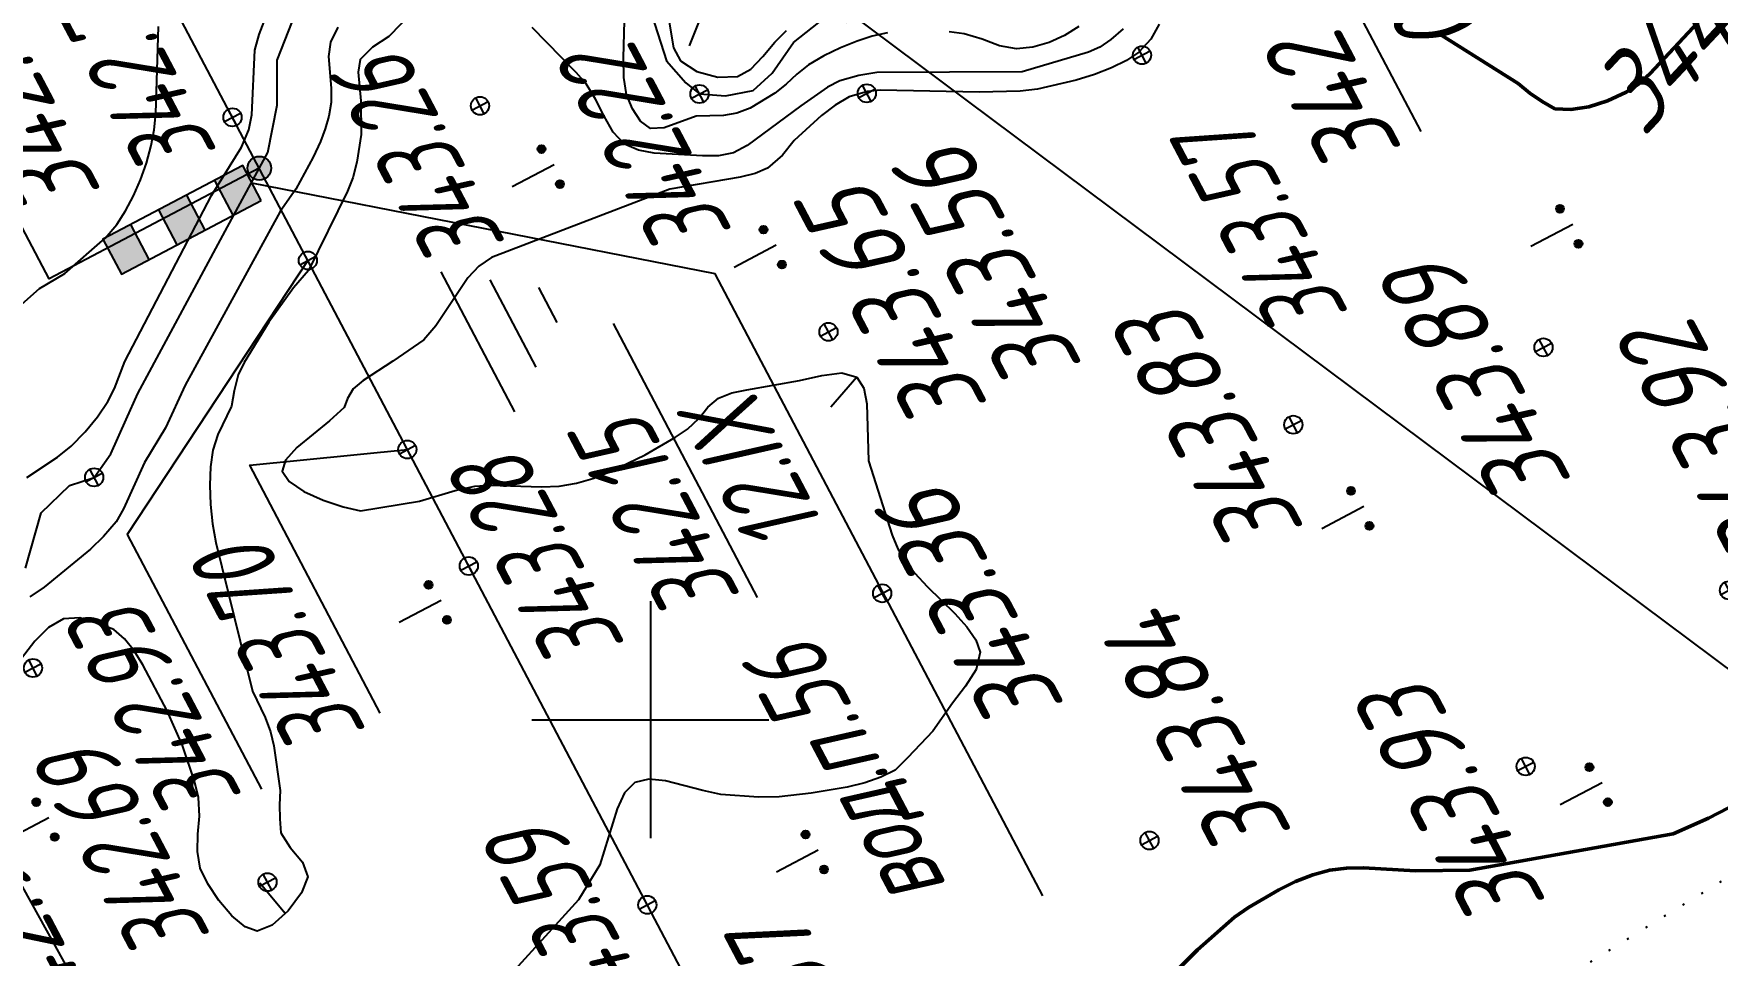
# Model space of a CAD drawing. Extents: x 1517348 to 1518464, y 2188576 to 2190606.
# Drawn here: x 1517768.8 to 1517854, y 2189788.1 to 2189834.7 of the extents above; entities that cross this region are included whole.
import ezdxf
from ezdxf.enums import TextEntityAlignment as Align

# ---------------------------------------------------------------- set-up
doc = ezdxf.new("R2010")
doc.units = 0
doc.linetypes.add('ИИDot', pattern=[1, 0, -1])
for name, color, linetype, lineweight in [('ИИ_БОЛОТО_025', 3, 'Continuous', 25), ('ИИ_ГЕОСЕТКА_025', 3, 'Continuous', 25), ('ИИ_ГИДРОГРАФИЯ_025', 3, 'Continuous', 25), ('ИИ_КОНТУР_025', 7, 'ИИDot', 25), ('ИИ_ОТМЕТКА_025', 7, 'Continuous', 25), ('ИИ_ПИКЕТАЖ_025', 7, 'Continuous', 25), ('ИИ_РАЗМЕР_025', 7, 'Continuous', 25), ('ИИ_РЕЛЬЕФ_025', 34, 'Continuous', 25), ('ИИ_РЕЛЬЕФ_050', 34, 'Continuous', 50), ('ИИ_ТРАССА_ТРУБ_025', 7, 'Continuous', 25), ('ИИ_УГОДЬЯ_025', 7, 'Continuous', 25)]:
    doc.layers.add(name, color=color, linetype=linetype, lineweight=lineweight)
doc.styles.add('VNIPISIMPLEXCUR', font='simplex.shx', dxfattribs={"width": 0.8, "oblique": 15})
doc.dimstyles.new('ИИ-2000-м-dm$0', dxfattribs={"dimscale": 2, "dimtxt": 2.5, "dimasz": 2.5, "dimexe": 1.25, "dimexo": 0, "dimgap": 1, "dimtad": 1, "dimtoh": 1, "dimzin": 1, "dimdsep": 46, "dimtxsty": 'VNIPISIMPLEXCUR', "dimblk": 'OBLIQUE', "dimcen": 2.5, "dimaunit": 1, "dimadec": 4, "dimazin": 0, "dimtfac": 1, "dimtmove": 1, "dimatfit": 2, "dimfxl": 1, "dimarcsym": 0})
doc.dimstyles.new('ИИ-2000-м-dm$2', dxfattribs={"dimscale": 2, "dimtxt": 2.5, "dimasz": 2.5, "dimexe": 1.25, "dimexo": 0, "dimgap": 1, "dimtad": 2, "dimtoh": 1, "dimzin": 1, "dimdsep": 46, "dimtxsty": 'VNIPISIMPLEXCUR', "dimcen": 2.5, "dimaunit": 1, "dimazin": 0, "dimtfac": 1, "dimtmove": 1, "dimatfit": 2, "dimfxl": 1, "dimarcsym": 0})

# ---------------------------------------------------------------- blocks, each defined once
blk = doc.blocks.new('PICKET')
at = {"color": 0, "linetype": 'Continuous', "lineweight": 25}
for p, q in [((-0.23, 0), (0.23, 0)), ((0, 0.23), (0, -0.23))]:
    blk.add_line(p, q, dxfattribs=at)
blk.add_circle((0, 0), 0.23, dxfattribs=at)
at = {"color": 0, "linetype": 'Continuous', "style": 'VNIPISIMPLEXCUR', "oblique": 15, "width": 0.8}
blk.add_attdef('OTMETKA', (1.25, 0.3), '', height=2, dxfattribs=at)
at = {"color": 8, "linetype": 'Continuous', "style": 'VNIPISIMPLEXCUR', "oblique": 15, "width": 0.8, "flags": 1}
blk.add_attdef('NOMER', (1.25, -2.7), '', height=2, dxfattribs=at)
blk = doc.blocks.new('ИИ05407')
at = {"linetype": 'Continuous', "lineweight": 25}
h = blk.add_hatch(color=0, dxfattribs=at)
edge = h.paths.add_edge_path()
edge.add_arc((-0.5, 0.1), 0.1, 0, 360)
h = blk.add_hatch(color=0, dxfattribs=at)
edge = h.paths.add_edge_path()
edge.add_arc((0.5, 0.1), 0.1, 0, 360)
at = {"color": 0, "linetype": 'Continuous', "lineweight": 25}
blk.add_lwpolyline([(0, 0), (0, 1.2)], dxfattribs=at)
for centre in [(-0.5, 0.1), (0.5, 0.1)]:
    blk.add_circle(centre, 0.1, dxfattribs=at)
blk = doc.blocks.new('ИИ05468')
at = {"color": 0, "linetype": 'Continuous', "lineweight": 25}
for points in [[(-2, 1), (2, 1)], [(-1.25, 0), (1.25, 0)], [(-0.5, -1), (0.5, -1)]]:
    blk.add_lwpolyline(points, dxfattribs=at)
blk = doc.blocks.new('ИИ052131')
at = {"color": 7, "linetype": 'Continuous', "style": 'VNIPISIMPLEXCUR', "oblique": 15, "width": 0.8}
for tag, p in [('HEIGHT', (1.3, 0.7)), ('DATE', (1.3, -2.7))]:
    blk.add_attdef(tag, p, '', height=2, dxfattribs=at)
at = {"color": 0, "linetype": 'Continuous', "lineweight": 25}
blk.add_wipeout([(-0.532, -0.284), (-0.466, -0.382), (-0.382, -0.466), (-0.284, -0.532), (-0.175, -0.577), (-0.059, -0.6), (0.059, -0.6), (0.175, -0.577), (0.284, -0.532), (0.382, -0.466), (0.466, -0.382), (0.532, -0.284), (0.577, -0.175), (0.6, -0.059), (0.6, 0.059), (0.577, 0.175), (0.532, 0.284), (0.466, 0.382), (0.382, 0.466), (0.284, 0.532), (0.175, 0.577), (0.059, 0.6), (-0.059, 0.6), (-0.175, 0.577), (-0.284, 0.532), (-0.382, 0.466), (-0.466, 0.382), (-0.532, 0.284), (-0.577, 0.175), (-0.6, 0.059), (-0.6, -0.059), (-0.577, -0.175)], dxfattribs=at)
blk.add_circle((0, 0), 0.6, dxfattribs=at)
blk = doc.blocks.new('ИИ15001')
at = {"color": 0, "linetype": 'Continuous', "lineweight": 25}
blk.add_lwpolyline([(0, 1), (0, -1)], dxfattribs=at)
at = {"color": 0, "linetype": 'Continuous', "lineweight": 25, "style": 'VNIPISIMPLEXCUR', "oblique": 15, "width": 0.8}
blk.add_attdef('STATIONING', text='', height=2, dxfattribs=at).set_placement((0, 2), align=Align.CENTER)
at = {"color": 7, "linetype": 'Continuous', "lineweight": 25, "style": 'VNIPISIMPLEXCUR', "oblique": 15, "width": 0.8}
blk.add_attdef('HEIGHT', text='', height=2, dxfattribs=at).set_placement((0, -2), align=Align.TOP_CENTER)
blk = doc.blocks.new('ИИ15002')
at = {"linetype": 'Continuous', "lineweight": 25}
h = blk.add_hatch(color=0, dxfattribs=at)
edge = h.paths.add_edge_path()
edge.add_arc((0, 0), 0.3, 0, 360)
at = {"color": 0, "linetype": 'Continuous', "lineweight": 25}
blk.add_circle((0, 0), 0.3, dxfattribs=at)
at = {"color": 0, "linetype": 'Continuous', "style": 'VNIPISIMPLEXCUR', "oblique": 15, "width": 0.8}
blk.add_attdef('STATIONING', (1, 1.3), '', height=2, rotation=90, dxfattribs=at)
at = {"color": 7, "linetype": 'Continuous', "style": 'VNIPISIMPLEXCUR', "oblique": 15, "width": 0.8}
blk.add_attdef('HEIGHT', text='', height=2, dxfattribs=at).set_placement((0, -1.3), align=Align.TOP_CENTER)
blk = doc.blocks.new('ИИ053296')
at = {"color": 0, "linetype": 'Continuous', "lineweight": 25}
blk.add_lwpolyline([(0, 0), (1, 0)], dxfattribs=at)
blk = doc.blocks.new('*D23')
at = {"layer": 'Defpoints', "color": 0, "transparency": 16777216}
for p in [(1517433.622, 2190485.815), (1517814.441, 2189993.765), (1517710.224, 2189950.843), (1517583.525, 2189878.795), (1518412.378, 2188627.85)]:
    blk.add_point(p, dxfattribs=at)
at = {"layer": 'ИИ_РАЗМЕР_025', "color": 0, "lineweight": -2, "transparency": 16777216}
for p, q in [((1517701.869, 2189947.558), (1517694.82, 2189960.94)), ((1517709.197, 2189948.668), (1517701.869, 2189947.558))]:
    blk.add_line(p, q, dxfattribs=at)
blk.add_arc((1517718.097, 2189945.797), 9.352, 142.47714, 181.7709, dxfattribs=at)
at = {"layer": 'ИИ_РАЗМЕР_025', "color": 0, "transparency": 16777216}
for points in [[(1517710.251, 2189952.003), (1517711.11, 2189950.983), (1517713.739, 2189954.071)], [(1517709.397, 2189945.671), (1517708.103, 2189945.345), (1517709.726, 2189941.629)]]:
    blk.add_solid(points, dxfattribs=at)
at = {"layer": 'ИИ_РАЗМЕР_025', "color": 0, "transparency": 16777216, "insert": (1517695.12, 2189953.116), "char_height": 4, "attachment_point": 5, "rotation": 117.7798, "style": 'VNIPISIMPLEXCUR'}
blk.add_mtext("88°41'", dxfattribs=at)
blk = doc.blocks.new('ИИ052821')
at = {"linetype": 'Continuous', "lineweight": 25}
for points in [[(0.5, 3.2), (0.5, 4), (-0.5, 4), (-0.5, 3.2)], [(0.5, 1.6), (0.5, 2.4), (-0.5, 2.4), (-0.5, 1.6)], [(0.5, 0), (0.5, 0.8), (-0.5, 0.8), (-0.5, 0)]]:
    blk.add_hatch(color=0, dxfattribs=at).paths.add_polyline_path(points)
at = {"color": 0, "linetype": 'Continuous', "lineweight": 25}
blk.add_lwpolyline([(-0.5, 0), (0.5, 0), (0.5, 4), (-0.5, 4)], close=True, dxfattribs=at)
for points in [[(-0.5, 3.2), (0.5, 3.2)], [(-0.5, 2.4), (0.5, 2.4)], [(-0.5, 1.6), (0.5, 1.6)], [(-0.5, 0.8), (0.5, 0.8)]]:
    blk.add_lwpolyline(points, dxfattribs=at)
at = {"color": 0, "linetype": 'Continuous', "style": 'VNIPISIMPLEXCUR', "oblique": 15, "width": 0.8}
for tag, p in [('HEIGHT', (1.2, 2.7)), ('DATA', (1.2, -0.7))]:
    blk.add_attdef(tag, p, '', height=2, dxfattribs=at)
at = {"color": 0, "linetype": 'Continuous', "style": 'VNIPISIMPLEXCUR', "oblique": 15, "width": 0.8, "flags": 8}
blk.add_attdef('CAPTION', text='', height=2, dxfattribs=at).set_placement((-1.75, 0), align=Align.RIGHT)
blk = doc.blocks.new('_Oblique')
at = {"color": 0, "linetype": 'ByBlock', "lineweight": -2}
blk.add_line((-0.5, -0.5), (0.5, 0.5), dxfattribs=at)
blk = doc.blocks.new('*D27')
at = {"layer": 'Defpoints', "color": 0, "transparency": 16777216}
for p in [(1517483.755, 2190304.733), (1518396.803, 2188657.416), (1518396.803, 2188657.416)]:
    blk.add_point(p, dxfattribs=at)
at = {"layer": 'ИИ_РАЗМЕР_025', "color": 0, "lineweight": -2, "transparency": 16777216}
for p, q in [((1517483.755, 2190304.733), (1517481.569, 2190303.521)), ((1517483.755, 2190304.733), (1518396.803, 2188657.416)), ((1518396.803, 2188657.416), (1518394.617, 2188656.204))]:
    blk.add_line(p, q, dxfattribs=at)
at = {"layer": 'ИИ_РАЗМЕР_025', "color": 0, "lineweight": -2, "transparency": 16777216, "xscale": 4, "yscale": 4, "zscale": 4}
for p, rotation in [((1517483.755, 2190304.733), 118.9980081626661), ((1518396.803, 2188657.416), 298.9980081626661)]:
    blk.add_blockref('_Oblique', p, dxfattribs=dict(at, rotation=rotation))
at = {"layer": 'ИИ_РАЗМЕР_025', "color": 0, "transparency": 16777216, "insert": (1517937.655, 2189479.62), "char_height": 4, "attachment_point": 5, "rotation": 118.99801, "style": 'VNIPISIMPLEXCUR'}
blk.add_mtext('1883.43', dxfattribs=at)
blk = doc.blocks.new('ИИ05012')
at = {"color": 0, "linetype": 'Continuous', "lineweight": 25, "flags": 128}
for points in [[(0, 3), (0, -3)], [(-3, 0), (3, 0)]]:
    blk.add_lwpolyline(points, dxfattribs=at)

msp = doc.modelspace()

# ---------------------------------------------------------------- linework, layer by layer
at = {"layer": 'ИИ_ГИДРОГРАФИЯ_025', "flags": 128}
for points in [[(1517799.91, 2189836.122), (1517800.807, 2189833.342), (1517801.793, 2189832.236), (1517802.481, 2189831.668), (1517803.796, 2189831.578), (1517805.201, 2189831.847), (1517806.158, 2189832.714), (1517807.234, 2189834.269), (1517808.519, 2189835.285)], [(1517768.373, 2189807.664), (1517769.15, 2189810.474), (1517770.585, 2189811.849), (1517771.84, 2189812.267), (1517772.677, 2189813.463), (1517773.455, 2189815.197), (1517774.053, 2189816.512), (1517778.596, 2189824.942), (1517780.629, 2189828.709), (1517781.107, 2189831.1), (1517781.107, 2189833.372), (1517781.885, 2189835.345)]]:
    msp.add_lwpolyline(points, dxfattribs=at)
at = {"layer": 'ИИ_КОНТУР_025', "linetype": 'ИИDot', "flags": 128}
msp.add_lwpolyline([(1517662.621, 2189748.845), (1517668.257, 2189750.942), (1517671.651, 2189752.047), (1517674.755, 2189752.918), (1517678.837, 2189753.832), (1517682.146, 2189754.419), (1517684.674, 2189754.689), (1517691.902, 2189755.238), (1517694.709, 2189755.518), (1517697.315, 2189755.967), (1517698.513, 2189756.262), (1517699.641, 2189756.604), (1517700.698, 2189756.993), (1517701.685, 2189757.429), (1517703.517, 2189758.403), (1517705.551, 2189759.302), (1517707.858, 2189760.088), (1517710.436, 2189760.763), (1517713.235, 2189761.321), (1517717.247, 2189761.901), (1517719.746, 2189762.111), (1517722.104, 2189762.182), (1517724.452, 2189762.102), (1517726.923, 2189761.863), (1517729.516, 2189761.465), (1517736.214, 2189760.079), (1517739.839, 2189759.503), (1517744.208, 2189759.072), (1517751.927, 2189758.4), (1517753.934, 2189758.082), (1517755.696, 2189757.632), (1517757.215, 2189757.052), (1517760.896, 2189755.167), (1517762.534, 2189754.464), (1517763.092, 2189754.282), (1517764.405, 2189754.057), (1517765.98, 2189754.019), (1517767.818, 2189754.169), (1517769.867, 2189754.51), (1517770.445, 2189754.729), (1517771.198, 2189755.092), (1517772.009, 2189755.484), (1517772.86, 2189755.92), (1517774.072, 2189756.537), (1517775.472, 2189757.229), (1517776.893, 2189757.945), (1517777.827, 2189758.486), (1517778.876, 2189758.991), (1517780.042, 2189759.461), (1517781.324, 2189759.895), (1517782.722, 2189760.293), (1517785.866, 2189760.982), (1517800.355, 2189763.548), (1517803.54, 2189764.272), (1517806.821, 2189765.198), (1517810.196, 2189766.326), (1517813.634, 2189767.642), (1517816.939, 2189769.067), (1517820.076, 2189770.587), (1517823.048, 2189772.202), (1517828.773, 2189775.716), (1517836.357, 2189780.643), (1517841.682, 2189784.093), (1517850.702, 2189789.675), (1517855.84, 2189792.829), (1517858.126, 2189794.364), (1517860.158, 2189795.852), (1517861.936, 2189797.293), (1517863.461, 2189798.687), (1517864.732, 2189800.034), (1517865.749, 2189801.333), (1517866.512, 2189802.586), (1517867.089, 2189803.763), (1517867.546, 2189804.837), (1517867.884, 2189805.807), (1517868.103, 2189806.675), (1517868.202, 2189807.439), (1517868.182, 2189808.1), (1517868.043, 2189808.657), (1517867.228, 2189809.948), (1517866.83, 2189810.849), (1517866.592, 2189811.813), (1517866.512, 2189812.84), (1517866.544, 2189813.362), (1517866.639, 2189813.868), (1517866.798, 2189814.358), (1517867.021, 2189814.832), (1517867.308, 2189815.29), (1517868.071, 2189816.159), (1517868.548, 2189816.569), (1517869.068, 2189816.936), (1517869.609, 2189817.231), (1517870.171, 2189817.455), (1517870.754, 2189817.607), (1517871.359, 2189817.688), (1517871.984, 2189817.697), (1517872.631, 2189817.635), (1517875.491, 2189816.933), (1517880.77, 2189815.438), (1517883.375, 2189814.493), (1517885.669, 2189813.404), (1517887.664, 2189812.311), (1517888.847, 2189811.823), (1517889.913, 2189811.548), (1517890.862, 2189811.484), (1517891.473, 2189811.615), (1517892.416, 2189811.966), (1517895.295, 2189813.328), (1517899.5, 2189815.568), (1517899.62, 2189815.635)], dxfattribs=at)
at = {"layer": 'ИИ_ОТМЕТКА_025'}
for points in [[(1517839.02, 2189829.766), (1517831.529, 2189843.986)], [(1517819.855, 2189791.082), (1517803.268, 2189822.57), (1517779.828, 2189827.158)], [(1517805.425, 2189806.192), (1517798.127, 2189820.045)], [(1517786.326, 2189800.338), (1517779.721, 2189812.875), (1517787.697, 2189813.677)]]:
    msp.add_lwpolyline(points, dxfattribs=at)
at = {"layer": 'ИИ_ОТМЕТКА_025', "elevation": 342.93}
msp.add_lwpolyline([(1517782.659, 2189823.241), (1517773.519, 2189809.374), (1517780.307, 2189796.489)], dxfattribs=at)
at = {"layer": 'ИИ_ПИКЕТАЖ_025', "color": 4}
msp.add_lwpolyline([(1517780.199, 2189827.911), (1517769.563, 2189822.308), (1517761.157, 2189838.266)], dxfattribs=at)
at = {"layer": 'ИИ_ПИКЕТАЖ_025', "color": 34, "elevation": 342.24}
msp.add_lwpolyline([(1517809.905, 2189835.887), (1517856.234, 2189801.317), (1517870.698, 2189773.859)], dxfattribs=at)
at = {"layer": 'ИИ_РЕЛЬЕФ_025'}
for points, elevation in [([(1517768.439, 2189812.265), (1517769.99, 2189813.296), (1517770.678, 2189813.846), (1517771.385, 2189814.572), (1517772.009, 2189815.331), (1517772.53, 2189816.099), (1517772.868, 2189816.77), (1517773.388, 2189818.126), (1517777.778, 2189826.537), (1517779.295, 2189828.981), (1517779.665, 2189829.848), (1517779.816, 2189830.616), (1517779.979, 2189833.88), (1517780.191, 2189834.677), (1517781.393, 2189837.812)], 342.5), ([(1517788.618, 2189836.497), (1517786.748, 2189834.575), (1517785.937, 2189834.039), (1517785.306, 2189833.406), (1517785.199, 2189832.777), (1517785.343, 2189831.325), (1517785.348, 2189829.611), (1517785.135, 2189828.211), (1517784.933, 2189827.427), (1517784.672, 2189826.743), (1517782.692, 2189822.727), (1517781.939, 2189821.866), (1517780.683, 2189820.119), (1517779.436, 2189818.074), (1517779.137, 2189817.448), (1517778.923, 2189816.642), (1517778.792, 2189815.876), (1517778.102, 2189814.439), (1517777.849, 2189813.642), (1517777.73, 2189812.794), (1517777.693, 2189811.868), (1517777.729, 2189810.895), (1517777.827, 2189809.908), (1517777.993, 2189808.977), (1517779.854, 2189801.452), (1517780.496, 2189800.105), (1517780.767, 2189799.38), (1517780.93, 2189798.682), (1517781.249, 2189796.413), (1517781.221, 2189795.698), (1517781.232, 2189794.987), (1517781.283, 2189794.28), (1517781.754, 2189793.529), (1517782.382, 2189792.793), (1517782.654, 2189792.05), (1517782.338, 2189791.24), (1517781.667, 2189790.336), (1517780.849, 2189789.602), (1517780.091, 2189789.302), (1517779.476, 2189789.522), (1517778.806, 2189790.084), (1517778.155, 2189790.854), (1517777.596, 2189791.7), (1517777.202, 2189792.487), (1517777.063, 2189793.329), (1517777.091, 2189794.201), (1517777.175, 2189795.115), (1517777.116, 2189796.061), (1517776.915, 2189796.894), (1517776.305, 2189798.689), (1517775.537, 2189800.452), (1517774.307, 2189802.785), (1517773.857, 2189803.494), (1517773.372, 2189804.101), (1517772.842, 2189804.56), (1517771.988, 2189804.888), (1517771.115, 2189805.155), (1517770.282, 2189805.1), (1517769.524, 2189804.676), (1517768.833, 2189803.97), (1517767.654, 2189802.449)], 343), ([(1517811.998, 2189834.769), (1517811.23, 2189834.589), (1517810.466, 2189834.345), (1517809.619, 2189834.006), (1517808.776, 2189833.594), (1517808.001, 2189833.138), (1517807.405, 2189832.67), (1517806.864, 2189832.167), (1517806.297, 2189831.708), (1517805.041, 2189830.95), (1517804.378, 2189830.691), (1517803.703, 2189830.582), (1517802.311, 2189830.552), (1517800.694, 2189829.949), (1517800.002, 2189829.929), (1517799.495, 2189830.296), (1517799.091, 2189830.91), (1517798.794, 2189831.636), (1517798.645, 2189832.495), (1517798.639, 2189833.501), (1517798.715, 2189836.642)], 342.5), ([(1517800.718, 2189836.717), (1517801.158, 2189834.012), (1517801.527, 2189833.353), (1517802.355, 2189832.812), (1517803.41, 2189832.518), (1517804.406, 2189832.547), (1517805.073, 2189832.923), (1517805.695, 2189833.573), (1517806.292, 2189834.294), (1517806.884, 2189834.883)], 342.5), ([(1517764.97, 2189818.198), (1517769.068, 2189821.828), (1517770.358, 2189822.584), (1517772.398, 2189824.364), (1517772.985, 2189825.062), (1517773.431, 2189825.76), (1517773.832, 2189826.516), (1517774.183, 2189827.323), (1517774.483, 2189828.174), (1517774.728, 2189829.061), (1517774.875, 2189829.846), (1517774.964, 2189830.677), (1517775.089, 2189835.083)], 343), ([(1517784.182, 2189835.056), (1517783.805, 2189834.295), (1517783.708, 2189833.573), (1517783.843, 2189831.97), (1517783.84, 2189831.235), (1517783.717, 2189830.544), (1517783.537, 2189829.907), (1517783.3, 2189829.258), (1517782.933, 2189828.468), (1517782.047, 2189826.857), (1517781.264, 2189825.722), (1517776.444, 2189816.924), (1517775.459, 2189814.777), (1517774.386, 2189813.022), (1517773.328, 2189810.666), (1517772.946, 2189810.009), (1517772.313, 2189809.275), (1517771.658, 2189808.637), (1517769.316, 2189806.715), (1517768.583, 2189806.225)], 342.5), ([(1517825.758, 2189835.2), (1517825.336, 2189834.449), (1517824.713, 2189833.78), (1517824.092, 2189833.364), (1517823.339, 2189832.99), (1517822.483, 2189832.658), (1517821.554, 2189832.368), (1517819.596, 2189831.919), (1517818.708, 2189831.806), (1517816.644, 2189831.756), (1517811.646, 2189831.865), (1517810.99, 2189831.793), (1517810.062, 2189831.519), (1517809.356, 2189831.109), (1517808.666, 2189830.586), (1517807.274, 2189829.307), (1517806.686, 2189828.572), (1517805.924, 2189827.908), (1517805.3, 2189827.65), (1517804.533, 2189827.451), (1517800.986, 2189826.846), (1517791.959, 2189823.386), (1517791.307, 2189822.959), (1517790.763, 2189822.368), (1517789.141, 2189819.937), (1517788.526, 2189819.222), (1517786.964, 2189818.14), (1517785.456, 2189817.163), (1517784.953, 2189816.744), (1517784.661, 2189816.254), (1517784.493, 2189815.797), (1517783.752, 2189815.134), (1517782.097, 2189813.778), (1517781.527, 2189813.143), (1517781.357, 2189812.577), (1517781.705, 2189812.054), (1517782.454, 2189811.552), (1517783.426, 2189811.111), (1517784.442, 2189810.771), (1517785.324, 2189810.571), (1517788.305, 2189811.059), (1517790.108, 2189811.602), (1517791.112, 2189811.813), (1517791.875, 2189811.868), (1517794.478, 2189811.785), (1517795.375, 2189811.822), (1517796.248, 2189811.964), (1517797.087, 2189812.216), (1517797.969, 2189812.558), (1517799.731, 2189813.407), (1517801.27, 2189814.305), (1517801.874, 2189814.708), (1517802.471, 2189815.27), (1517802.909, 2189815.822), (1517803.447, 2189816.275), (1517804.116, 2189816.538), (1517804.884, 2189816.704), (1517807.55, 2189817.168), (1517808.673, 2189817.428), (1517809.691, 2189817.551), (1517810.449, 2189817.333), (1517810.797, 2189816.787), (1517810.944, 2189815.979), (1517811.044, 2189813.105), (1517812.23, 2189809.347), (1517812.524, 2189808.646), (1517812.953, 2189807.966), (1517813.381, 2189807.416), (1517814, 2189806.743), (1517815.399, 2189805.379), (1517816.017, 2189804.705), (1517816.473, 2189804.051), (1517816.684, 2189803.423), (1517816.493, 2189802.54), (1517815.942, 2189801.698), (1517815.288, 2189800.839), (1517814.29, 2189799.428), (1517813.031, 2189798.084), (1517812.382, 2189797.451), (1517811.667, 2189797.097), (1517810.844, 2189796.812), (1517809.952, 2189796.587), (1517808.128, 2189796.279), (1517806.519, 2189796.104), (1517805.461, 2189796.075), (1517803.566, 2189796.216), (1517802.654, 2189796.411), (1517800.768, 2189796.913), (1517799.918, 2189796.996), (1517799.213, 2189796.818), (1517798.688, 2189796.292), (1517798.312, 2189795.497), (1517797.441, 2189792.65), (1517796.359, 2189790.892), (1517791.446, 2189785.479)], 343.5), ([(1517823.934, 2189834.967), (1517823.307, 2189834.432), (1517822.749, 2189834.034), (1517822.174, 2189833.784), (1517818.807, 2189832.782), (1517811.457, 2189832.747), (1517810.546, 2189832.604), (1517809.588, 2189832.34), (1517808.967, 2189832.011), (1517807.609, 2189831.065), (1517804.903, 2189829.055), (1517804.197, 2189828.694), (1517803.437, 2189828.544), (1517802.633, 2189828.531), (1517800.188, 2189828.669), (1517799.386, 2189828.817), (1517798.687, 2189829.128), (1517798.11, 2189829.728), (1517797.65, 2189830.539), (1517797.223, 2189831.407), (1517796.745, 2189832.179), (1517796.244, 2189832.759), (1517794.017, 2189835.031)], 343), ([(1517821.692, 2189835.088), (1517820.952, 2189834.624), (1517820.18, 2189834.277), (1517819.36, 2189834.034), (1517818.528, 2189833.945), (1517817.665, 2189834.109), (1517816.788, 2189834.44), (1517815.883, 2189834.706), (1517815.123, 2189834.814)], 342.5)]:
    msp.add_lwpolyline(points, dxfattribs=dict(at, elevation=elevation))
at = {"layer": 'ИИ_РЕЛЬЕФ_050', "elevation": 344}
for points in [[(1517839.872, 2189834.75), (1517843.926, 2189832.2), (1517844.515, 2189831.711), (1517845.135, 2189831.285), (1517845.786, 2189830.921), (1517846.588, 2189830.882), (1517847.496, 2189831.023), (1517848.451, 2189831.322), (1517849.39, 2189831.759), (1517850.005, 2189832.172), (1517850.605, 2189832.707), (1517853.744, 2189836.065)], [(1517867.65, 2189802.296), (1517853.565, 2189795.015), (1517851.761, 2189794.226), (1517841.474, 2189792.392), (1517838.718, 2189792.354), (1517836.099, 2189792.508), (1517835.236, 2189792.494), (1517834.388, 2189792.388), (1517833.524, 2189792.146), (1517832.657, 2189791.805), (1517831.81, 2189791.397), (1517830.264, 2189790.502), (1517829.558, 2189790), (1517827.697, 2189788.357), (1517823.857, 2189784.552)]]:
    msp.add_lwpolyline(points, dxfattribs=at)
at = {"layer": 'ИИ_ТРАССА_ТРУБ_025', "color": 4}
msp.add_lwpolyline([(1518412.378, 2188627.85), (1517433.622, 2190485.815)], dxfattribs=at)
msp.add_lwpolyline([(1518412.378, 2188627.85), (1517433.622, 2190485.815)], dxfattribs=at)

# ---------------------------------------------------------------- block references
at = {"layer": 'ИИ_БОЛОТО_025', "xscale": 2, "yscale": 2, "zscale": 2, "rotation": 117.7797222222222}
msp.add_blockref('ИИ05468', (1517793.046, 2189820.055), dxfattribs=at)
at = {"layer": 'ИИ_ГЕОСЕТКА_025', "xscale": 2, "yscale": 2, "zscale": 2}
msp.add_blockref('ИИ05012', (1517800, 2189800), dxfattribs=at)
at = {"layer": 'ИИ_ОТМЕТКА_025'}
ref = msp.add_blockref('PICKET', (1517778.842, 2189830.486, 342.74), dxfattribs=dict(at, xscale=2, yscale=2, zscale=2, rotation=117.7797222222222))
ref.add_attrib('OTMETKA', '342.74', (1517778.139, 2189828.722, 342.74), dxfattribs={"layer": '0', "color": 0, "linetype": 'Continuous', "height": 4, "rotation": 117.77972, "style": 'VNIPISIMPLEXCUR', "oblique": 15, "width": 0.7})
ref = msp.add_blockref('PICKET', (1517802.481, 2189831.668, 342.22), dxfattribs=dict(at, xscale=2, yscale=2, zscale=2, rotation=117.7797222222222))
ref.add_attrib('OTMETKA', '342.22', (1517804.218, 2189824.689, 342.22), dxfattribs={"layer": '0', "color": 0, "height": 4, "rotation": 117.77972, "style": 'VNIPISIMPLEXCUR', "oblique": 15, "width": 0.7})
ref = msp.add_blockref('PICKET', (1517824.882, 2189833.635, 343.57), dxfattribs=dict(at, xscale=2, yscale=2, zscale=2, rotation=117.7797222222222))
ref.add_attrib('OTMETKA', '343.57', (1517835.42, 2189820.543, 343.57), dxfattribs={"layer": '0', "color": 0, "height": 4, "rotation": 117.77972, "style": 'VNIPISIMPLEXCUR', "oblique": 15, "width": 0.7})
ref = msp.add_blockref('PICKET', (1517791.371, 2189831.071, 343.26), dxfattribs=dict(at, xscale=2, yscale=2, zscale=2, rotation=117.7797222222222))
ref.add_attrib('OTMETKA', '343.26', (1517792.744, 2189824.08, 343.26), dxfattribs={"layer": '0', "color": 0, "height": 4, "rotation": 117.77972, "style": 'VNIPISIMPLEXCUR', "oblique": 15, "width": 0.7})
ref = msp.add_blockref('PICKET', (1517810.951, 2189831.701, 343.56), dxfattribs=dict(at, xscale=2, yscale=2, zscale=2, rotation=117.7797222222222))
ref.add_attrib('OTMETKA', '343.56', (1517821.945, 2189817.894, 343.56), dxfattribs={"layer": '0', "color": 0, "height": 4, "rotation": 117.77972, "style": 'VNIPISIMPLEXCUR', "oblique": 15, "width": 0.8})
ref = msp.add_blockref('ИИ052821', (1517779.828, 2189827.158), dxfattribs=dict(at, xscale=2, yscale=2, zscale=2, rotation=117.7797222222222))
ref.add_attrib('CAPTION', 'вод.п.56', dxfattribs={"layer": '0', "color": 0, "linetype": 'Continuous', "height": 4, "rotation": 117.77972, "style": 'VNIPISIMPLEXCUR', "oblique": 15, "width": 0.7}).set_placement((1517808.351, 2189804.311), align=Align.RIGHT)
ref.add_attrib('HEIGHT', '342.15', (1517804.631, 2189806.231), dxfattribs={"layer": '0', "color": 0, "linetype": 'Continuous', "height": 4, "rotation": 117.77972, "style": 'VNIPISIMPLEXCUR', "oblique": 15, "width": 0.7})
ref.add_attrib('DATA', '12.IX', (1517808.902, 2189809.698), dxfattribs={"layer": '0', "color": 0, "linetype": 'Continuous', "height": 4, "rotation": 117.77972, "style": 'VNIPISIMPLEXCUR', "oblique": 15, "width": 0.7})
ref = msp.add_blockref('PICKET', (1517809.01, 2189819.63, 343.65), dxfattribs=dict(at, xscale=2, yscale=2, zscale=2, rotation=117.7797222222222))
ref.add_attrib('OTMETKA', '343.65', (1517817.168, 2189815.897, 343.65), dxfattribs={"layer": '0', "color": 0, "height": 4, "rotation": 117.77972, "style": 'VNIPISIMPLEXCUR', "oblique": 15, "width": 0.8})
ref = msp.add_blockref('PICKET', (1517771.84, 2189812.267, 342.1), dxfattribs=dict(at, xscale=2, yscale=2, zscale=2, rotation=117.7797222222222))
ref.add_attrib('OTMETKA', '342.10', (1517767.313, 2189813.641, 342.1), dxfattribs={"layer": '0', "color": 0, "height": 4, "rotation": 117.77972, "style": 'VNIPISIMPLEXCUR', "oblique": 15, "width": 0.8})
ref = msp.add_blockref('PICKET', (1517782.659, 2189823.241, 342.93), dxfattribs=dict(at, xscale=2, yscale=2, zscale=2, rotation=117.7797222222222))
ref.add_attrib('OTMETKA', '342.93', (1517779.416, 2189796.1, 342.93), dxfattribs={"layer": '0', "color": 0, "linetype": 'Continuous', "height": 4, "rotation": 117.77972, "style": 'VNIPISIMPLEXCUR', "oblique": 15, "width": 0.7})
ref = msp.add_blockref('PICKET', (1517845.204, 2189818.842, 343.89), dxfattribs=dict(at, xscale=2, yscale=2, zscale=2, rotation=117.7797222222222))
ref.add_attrib('OTMETKA', '343.89', (1517846.718, 2189812.04, 343.89), dxfattribs={"layer": '0', "color": 0, "linetype": 'Continuous', "height": 4, "rotation": 117.77972, "style": 'VNIPISIMPLEXCUR', "oblique": 15, "width": 0.8})
ref = msp.add_blockref('PICKET', (1517832.54, 2189814.93, 343.83), dxfattribs=dict(at, xscale=2, yscale=2, zscale=2, rotation=117.7797222222222))
ref.add_attrib('OTMETKA', '343.83', (1517833.176, 2189809.635), dxfattribs={"layer": '0', "color": 0, "height": 4, "rotation": 117.77972, "style": 'VNIPISIMPLEXCUR', "oblique": 15, "width": 0.8})
ref = msp.add_blockref('PICKET', (1517854.591, 2189806.548, 343.92), dxfattribs=dict(at, xscale=2, yscale=2, zscale=2, rotation=117.7797222222222))
ref.add_attrib('OTMETKA', '343.92', (1517858.674, 2189809.086, 343.92), dxfattribs={"layer": '0', "color": 0, "linetype": 'Continuous', "height": 4, "rotation": 117.77972, "style": 'VNIPISIMPLEXCUR', "oblique": 15, "width": 0.8})
ref = msp.add_blockref('PICKET', (1517787.697, 2189813.677, 343.7), dxfattribs=dict(at, xscale=2, yscale=2, zscale=2, rotation=117.7797222222222))
ref.add_attrib('OTMETKA', '343.70', (1517785.683, 2189799.401, 343.7), dxfattribs={"layer": '0', "color": 0, "linetype": 'Continuous', "height": 4, "rotation": 117.77972, "style": 'VNIPISIMPLEXCUR', "oblique": 15, "width": 0.7})
ref = msp.add_blockref('PICKET', (1517790.803, 2189807.781, 343.28), dxfattribs=dict(at, xscale=2, yscale=2, zscale=2, rotation=117.7797222222222))
ref.add_attrib('OTMETKA', '343.28', (1517798.788, 2189803.772, 343.28), dxfattribs={"layer": '0', "color": 0, "linetype": 'Continuous', "height": 4, "rotation": 117.77972, "style": 'VNIPISIMPLEXCUR', "oblique": 15, "width": 0.7})
ref = msp.add_blockref('PICKET', (1517768.742, 2189802.619, 343.11), dxfattribs=dict(at, xscale=2, yscale=2, zscale=2, rotation=117.7797222222222))
ref.add_attrib('OTMETKA', '343.11', (1517767.496, 2189804.244, 343.11), dxfattribs={"layer": '0', "color": 0, "height": 4, "rotation": 117.77972, "style": 'VNIPISIMPLEXCUR', "oblique": 15, "width": 0.7})
ref = msp.add_blockref('PICKET', (1517811.73, 2189806.4, 343.36), dxfattribs=dict(at, xscale=2, yscale=2, zscale=2, rotation=117.7797222222222))
ref.add_attrib('OTMETKA', '343.36', (1517821.04, 2189800.698, 343.36), dxfattribs={"layer": '0', "color": 0, "height": 4, "rotation": 117.77972, "style": 'VNIPISIMPLEXCUR', "oblique": 15, "width": 0.8})
ref = msp.add_blockref('PICKET', (1517825.26, 2189793.89, 343.84), dxfattribs=dict(at, xscale=2, yscale=2, zscale=2, rotation=117.7797222222222))
ref.add_attrib('OTMETKA', '343.84', (1517832.559, 2189794.267, 343.84), dxfattribs={"layer": '0', "color": 0, "height": 4, "rotation": 117.77972, "style": 'VNIPISIMPLEXCUR', "oblique": 15, "width": 0.8})
ref = msp.add_blockref('PICKET', (1517844.302, 2189797.637, 343.93), dxfattribs=dict(at, xscale=2, yscale=2, zscale=2, rotation=117.7797222222222))
ref.add_attrib('OTMETKA', '343.93', (1517845.422, 2189790.729, 343.93), dxfattribs={"layer": '0', "color": 0, "height": 4, "rotation": 117.77972, "style": 'VNIPISIMPLEXCUR', "oblique": 15, "width": 0.8})
ref = msp.add_blockref('PICKET', (1517750.925, 2189798.009, 342.91), dxfattribs=dict(at, xscale=2, yscale=2, zscale=2, rotation=117.7797222222222))
ref.add_attrib('OTMETKA', '342.91', (1517772.777, 2189784.094, 342.91), dxfattribs={"layer": '0', "color": 0, "linetype": 'Continuous', "height": 4, "rotation": 117.77972, "style": 'VNIPISIMPLEXCUR', "oblique": 15, "width": 0.8})
ref = msp.add_blockref('PICKET', (1517780.613, 2189791.783, 342.69), dxfattribs=dict(at, xscale=2, yscale=2, zscale=2, rotation=117.7797222222222))
ref.add_attrib('OTMETKA', '342.69', (1517777.812, 2189789.032, 342.69), dxfattribs={"layer": '0', "color": 0, "height": 4, "rotation": 117.77972, "style": 'VNIPISIMPLEXCUR', "oblique": 15, "width": 0.7})
ref = msp.add_blockref('PICKET', (1517799.838, 2189790.63, 343.59), dxfattribs=dict(at, xscale=2, yscale=2, zscale=2, rotation=117.7797222222222))
ref.add_attrib('OTMETKA', '343.59', (1517800.574, 2189784.976, 343.59), dxfattribs={"layer": '0', "color": 0, "linetype": 'Continuous', "height": 4, "rotation": 117.77972, "style": 'VNIPISIMPLEXCUR', "oblique": 15, "width": 0.7})
at = {"layer": 'ИИ_ПИКЕТАЖ_025', "color": 4}
ref = msp.add_blockref('ИИ15002', (1517780.199, 2189827.911, 342.15), dxfattribs=dict(at, xscale=2, yscale=2, zscale=2, rotation=117.7797964559177))
ref.add_attrib('STATIONING', '+56.39', (1517768.031, 2189821.992), dxfattribs={"layer": '0', "color": 0, "linetype": 'Continuous', "height": 4, "rotation": 117.7798, "style": 'VNIPISIMPLEXCUR', "oblique": 15, "width": 0.8})
ref.add_attrib('HEIGHT', '342.15', dxfattribs={"layer": '0', "color": 7, "linetype": 'Continuous', "height": 4, "rotation": 117.7798, "style": 'VNIPISIMPLEXCUR', "oblique": 15, "width": 0.8}).set_placement((1517765.903, 2189830.236), align=Align.TOP_CENTER)
ref = msp.add_blockref('ИИ15001', (1517806.481, 2189778.019, 343.87), dxfattribs=dict(at, xscale=2, yscale=2, zscale=2, rotation=117.7798))
ref.add_attrib('STATIONING', 'ПК153', dxfattribs={"layer": '0', "color": 0, "linetype": 'Continuous', "lineweight": 25, "height": 4, "rotation": 117.7798, "style": 'VNIPISIMPLEXCUR', "oblique": 15, "width": 0.8}).set_placement((1517803.552, 2189776.419), align=Align.CENTER)
ref.add_attrib('HEIGHT', '343.87', dxfattribs={"layer": '0', "color": 7, "linetype": 'Continuous', "lineweight": 25, "height": 4, "rotation": 117.7798, "style": 'VNIPISIMPLEXCUR', "oblique": 15, "width": 0.8}).set_placement((1517807.057, 2189782.703), align=Align.TOP_CENTER)
at = {"layer": 'ИИ_РЕЛЬЕФ_025', "xscale": 2, "yscale": 2, "zscale": 2}
for p, rotation in [((1517802.706, 2189835.961, 343), 248.0505590359178), ((1517810.449, 2189817.333, 343.5), 228.9406206345419), ((1517781.505, 2189790.191, 343), 129.5063038659177)]:
    msp.add_blockref('ИИ053296', p, dxfattribs=dict(at, rotation=rotation))
at = {"layer": 'ИИ_УГОДЬЯ_025', "xscale": 2, "yscale": 2, "zscale": 2, "rotation": 117.7797222222222}
for p in [(1517795.127, 2189828.086), (1517846.682, 2189825.067), (1517806.365, 2189824.01), (1517836.103, 2189810.788), (1517789.41, 2189806.031), (1517848.172, 2189796.805), (1517769.554, 2189795.042), (1517808.496, 2189793.402)]:
    msp.add_blockref('ИИ05407', p, dxfattribs=at)

# ---------------------------------------------------------------- texts
at = {"layer": 'ИИ_РЕЛЬЕФ_025', "style": 'VNIPISIMPLEXCUR', "oblique": 15, "width": 0.8}
msp.add_text('344', height=4, rotation=46.93323, dxfattribs=at).set_placement((1517851.307, 2189833.458, 344), align=Align.MIDDLE)

# ---------------------------------------------------------------- next in the draw order: block references
at = {"layer": 'ИИ_ОТМЕТКА_025', "color": 3}
ref = msp.add_blockref('ИИ052131', (1517831.208, 2189850.022, 342.3), dxfattribs=dict(at, xscale=2, yscale=2, zscale=2, rotation=117.7797222222222))
ref.add_attrib('HEIGHT', '342.30', (1517838.129, 2189828.836, 344.12), dxfattribs={"layer": '0', "color": 7, "linetype": 'Continuous', "height": 4, "rotation": 117.77972, "style": 'VNIPISIMPLEXCUR', "oblique": 15, "width": 0.8})
ref.add_attrib('DATE', '01.Х', (1517842.271, 2189834.835, 342.3), dxfattribs={"layer": '0', "color": 7, "linetype": 'Continuous', "height": 4, "rotation": 117.77972, "style": 'VNIPISIMPLEXCUR', "oblique": 15, "width": 0.8})

# ---------------------------------------------------------------- next in the draw order: block references
at = {"layer": 'ИИ_ПИКЕТАЖ_025', "color": 34}
ref = msp.add_blockref('ИИ15002', (1517809.905, 2189835.887, 342.24), dxfattribs=dict(at, xscale=2, yscale=2, zscale=2, rotation=117.7797222222222))
ref.add_attrib('STATIONING', 'ПК27+60.03', (1517869.79, 2189773.3), dxfattribs={"layer": '0', "color": 0, "height": 4, "rotation": 117.77972, "style": 'VNIPISIMPLEXCUR', "oblique": 15, "width": 0.8})
ref.add_attrib('HEIGHT', '342.24', dxfattribs={"layer": '0', "color": 7, "height": 4, "rotation": 117.77972, "style": 'VNIPISIMPLEXCUR', "oblique": 15, "width": 0.8}).set_placement((1517867.097, 2189782.659), align=Align.TOP_CENTER)

# ---------------------------------------------------------------- next in the draw order: dimensions: what is measured, and where the dimension line sits
at = {"layer": 'ИИ_РАЗМЕР_025'}
dim = msp.add_angular_dim_2l(base=(1517710.224, 2189950.843), line1=((1518412.378, 2188627.85), (1517433.622, 2190485.815)), line2=((1517814.441, 2189993.765), (1517583.525, 2189878.795)), dimstyle='ИИ-2000-м-dm$2', override={"dimtxt": 2, "dimasz": 2, "dimgap": 0.5}, dxfattribs=at)
dim.commit()
dim.dimension.update_dxf_attribs({"geometry": '*D23', "text_midpoint": (1517695.12, 2189953.116), "dimtype": 162})
dim = msp.add_aligned_dim(p1=(1517483.755, 2190304.733), p2=(1518396.803, 2188657.416), distance=0, dimstyle='ИИ-2000-м-dm$0', override={"dimtxt": 2, "dimasz": 2, "dimgap": 0.5, "dimzin": 0}, dxfattribs=at)
dim.commit()
dim.dimension.update_dxf_attribs({"geometry": '*D27', "text_midpoint": (1517937.655, 2189479.62)})

doc.saveas('drawing.dxf')
